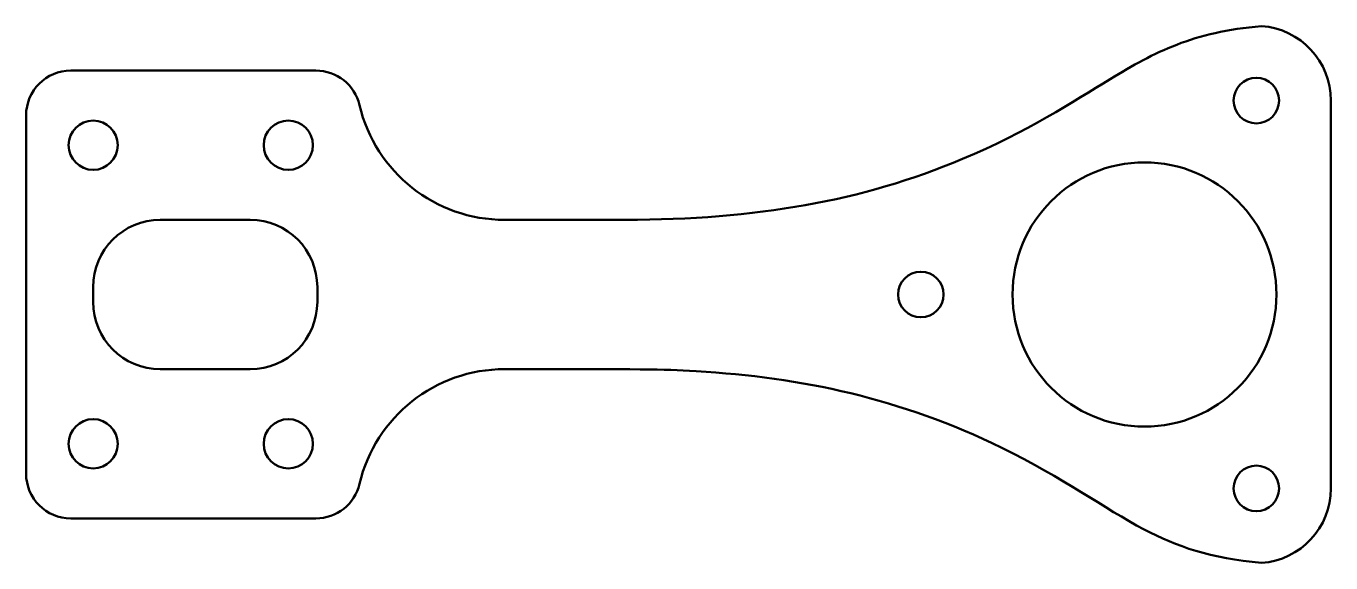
# Model space of a CAD drawing. Header units: millimetres. Extents: x 171.2 to 258.8, y 130.5 to 166.5.
import ezdxf

# ---------------------------------------------------------------- set-up
doc = ezdxf.new("R2010")
doc.units = ezdxf.units.MM
doc.header["$LTSCALE"] = 0.75
doc.layers.add('표시', color=7, linetype='Continuous', lineweight=50)

msp = doc.modelspace()

# ---------------------------------------------------------------- linework, layer by layer
at = {"layer": '표시', "extrusion": (-1e-16, -1, 0)}
for p, q in [((174.25, 163.5, 1), (190.686, 163.5, 1)), ((258.75, 161.491, 1), (258.75, 135.51, 1)), ((171.25, 160.5, 1), (171.25, 136.5, 1)), ((175.75, 148, 1), (175.75, 149, 1)), ((190.781, 149, 1), (190.781, 148, 1)), ((186.281, 143.5, 1), (180.25, 143.5, 1)), ((190.686, 133.5, 1), (174.25, 133.5, 1))]:
    msp.add_line(p, q, dxfattribs=at)
at = {"layer": '표시', "extrusion": (5e-16, -5e-16, -1)}
for centre, radius in [((-253.75, 161.491, -1), 1.525), ((-246.25, 148.5, -1), 8.85), ((-231.25, 148.5, -1), 1.525), ((-253.75, 135.51, -1), 1.525)]:
    msp.add_circle(centre, radius, dxfattribs=at)
at = {"layer": '표시', "extrusion": (5e-16, -1e-15, -1)}
for centre in [(-175.75, 158.5, -1), (-188.835, 158.5, -1), (-175.75, 138.5, -1), (-188.835, 138.5, -1)]:
    msp.add_circle(centre, 1.65, dxfattribs=at)
at = {"layer": '표시', "extrusion": (5e-16, -5e-16, -1)}
for centre, radius, start, end in [((-253.75, 161.491, -1), 5, 94.01489, 180), ((-190.686, 160.5, -1), 3, 90, 166.65766), ((-180.25, 149, -1), 4.5, 0, 90), ((-186.281, 148, -1), 4.5, 180, 270)]:
    msp.add_arc(centre, radius, start, end, dxfattribs=at)
at = {"layer": '표시'}
for centre, radius, start, end in [((174.25, 160.5, 1), 3, 90, 180), ((203.335, 163.5, 1), 10, 193.34234, 270), ((203.335, 133.5, 1), 10, 90, 166.65763), ((174.25, 136.5, 1), 3, 180, 270)]:
    msp.add_arc(centre, radius, start, end, dxfattribs=at)
at = {"layer": '표시', "extrusion": (5e-16, -1e-15, -1)}
for centre, start, end in [((-186.281, 149, -1), 90, 180), ((-180.25, 148, -1), 270, 0)]:
    msp.add_arc(centre, 4.5, start, end, dxfattribs=at)
at = {"layer": '표시', "extrusion": (0, -3e-16, -1)}
msp.add_arc((-190.686, 136.5, -1), 3, 193.34237, 270, dxfattribs=at)
at = {"layer": '표시', "extrusion": (6e-16, -5e-16, -1)}
msp.add_arc((-253.75, 135.51, -1), 5, 180, 265.98511, dxfattribs=at)
at = {"layer": '표시'}
for points, knots in [([(254.1, 166.478, 1), (251.803, 166.286, 1), (250.008, 165.85, 1), (246.832, 164.625, 1), (245.447, 163.838, 1), (241.471, 161.422, 1), (238.389, 159.4, 1), (227.303, 154.743, 1), (220.2, 153.518, 1), (208.742, 153.495, 1), (206.038, 153.5, 1), (203.335, 153.5, 1)], [-9.546459, -9.546459, -9.546459, -9.546459, -8.521396, -8.521396, -7.501096, -7.501096, -5.812078, -5.812078, -3.185531, -3.185531, -2.374508, -2.374508, -2.374508, -2.374508]), ([(254.1, 130.522, 1), (250.697, 130.808, 1), (248.397, 131.627, 1), (243.526, 134.182, 1), (240.84, 136.192, 1), (229.901, 141.545, 1), (223.276, 142.948, 1), (213.742, 143.505, 1), (212.905, 143.504, 1), (203.335, 143.5, 1)], [0, 0, 0, 0, 1.024492, 1.024492, 2.302064, 2.302064, 4.380524, 4.380524, 5.095033, 5.095033, 5.095033, 5.095033])]:
    msp.add_open_spline(points, degree=3, knots=knots, dxfattribs=at)
msp.add_open_spline([(186.281, 153.5, 1), (184.271, 153.5, 1), (182.26, 153.5, 1), (180.25, 153.5, 1)], degree=3, dxfattribs=at)

doc.saveas('drawing.dxf')
